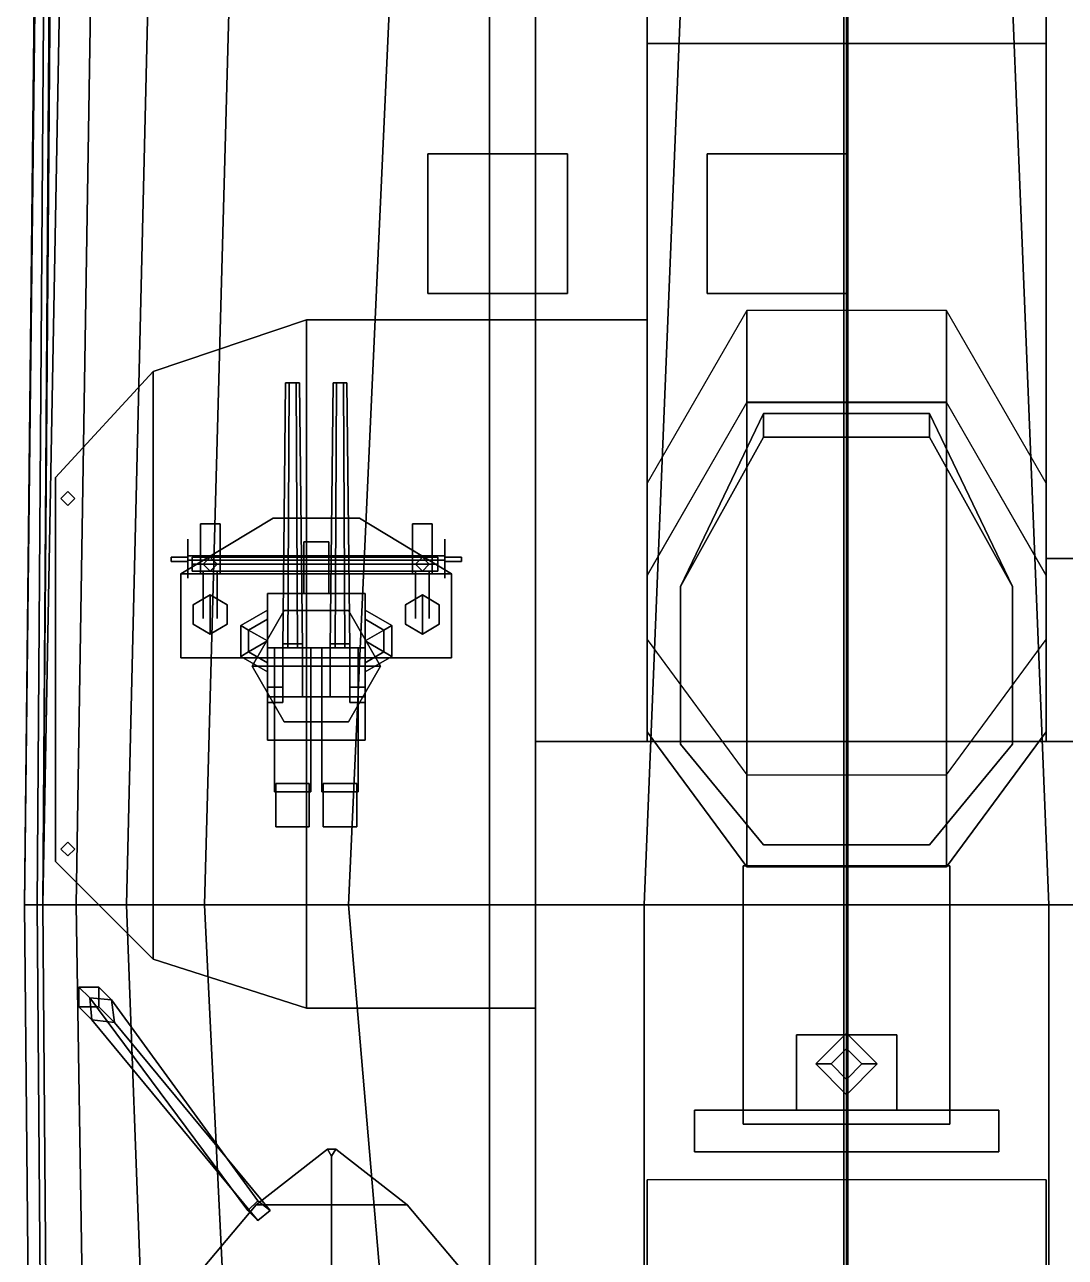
# Model space of a CAD drawing. Header units: millimetres. Extents: x -6 to 6, y -60 to 60.
# Drawn here: x -5.89 to 1.57, y -6.91 to 1.92 of the extents above; entities that cross this region are included whole.
import ezdxf

# ---------------------------------------------------------------- set-up
doc = ezdxf.new("R2010")
doc.units = ezdxf.units.MM
for name, color, linetype in [('boats', 3, 'Continuous'), ('gun', 1, 'Continuous'), ('h2', 7, 'Continuous'), ('r2', 6, 'Continuous'), ('sleeve', 5, 'Continuous'), ('turret', 2, 'Continuous')]:
    doc.layers.add(name, color=color, linetype=linetype)

msp = doc.modelspace()

# ---------------------------------------------------------------- linework, layer by layer
for points in [[(-2.23, 18.44, 3.38), (-2.23, 18.44, 2.86), (-2.23, -22.69, 2.84), (-2.23, -22.69, 3.38)], [(2.23, -3.21, 3.38), (2.23, 18.44, 3.38), (-2.23, 18.44, 3.38), (-2.23, -3.21, 3.38)], [(-0.02, -23.42, 14.75), (0.01, -23.42, 14.7673), (0.01, 18.39, 24.25), (-0.02, 18.39, 24.23)], [(0.01, -23.42, 14.7327), (-0.02, -23.42, 14.75), (-0.02, 18.39, 24.23), (0.01, 18.39, 24.21)], [(0.01, -23.42, 14.7673), (0.01, -23.42, 14.7327), (0.01, 18.39, 24.21), (0.01, 18.39, 24.25)], [(-5.89, -4.38, 1.51), (-5.76, 7, 1.49), (-5.77, 7, 0.42), (-5.89, -4.38, 0.44)], [(-5.89, -4.38, 0.44), (-5.77, 7, 0.42), (-5.67, 7, -0.71), (-5.76, -4.38, -0.78)], [(-5.8, -4.38, 2.39), (-5.72, 7, 1.95), (-5.76, 7, 1.49), (-5.89, -4.38, 1.51)], [(-5.76, -4.38, 2.71), (-5.68, 7, 2.66), (-5.72, 7, 1.95), (-5.8, -4.38, 2.39)], [(-5.76, -4.38, -0.78), (-5.67, 7, -0.71), (-5.34, 7, -1.7), (-5.52, -4.38, -1.68)], [(-2.56, -4.38, 2.85), (-2.56, 7, 2.83), (-5.68, 7, 2.66), (-5.76, -4.38, 2.71)], [(-5.52, -4.38, -1.68), (-5.34, 7, -1.7), (-4.89, 7, -2.41), (-5.16, -4.38, -2.39)], [(-5.16, -4.38, -2.39), (-4.89, 7, -2.41), (-4.29, 7, -2.93), (-4.6, -4.38, -2.95)], [(-4.6, -4.38, -2.95), (-4.29, 7, -2.93), (-3.05, 7, -3.35), (-3.57, -4.38, -3.33)], [(-3.57, -4.38, -3.33), (-3.05, 7, -3.35), (-0.99, 7, -3.75), (-1.45, -4.38, -3.71)], [(0, -4.38, 2.88), (0, 7, 2.88), (-2.56, 7, 2.83), (-2.56, -4.38, 2.85)], [(-1.45, -4.38, -3.71), (-0.99, 7, -3.75), (0, 7, -3.84), (0, -4.38, -3.78)], [(-1.43, 2.06, 4.2), (-1.43, 3.15, 3.38), (-1.43, 1.79, 3.38), (-1.43, 1.79, 4.71)], [(1.43, 1.79, 3.38), (1.43, 3.15, 3.38), (1.43, 2.06, 4.2), (1.43, 1.79, 4.71)], [(1.43, 1.79, 4.71), (1.43, 2.06, 4.2), (-1.43, 2.06, 4.2), (-1.43, 1.79, 4.71)], [(-1.43, 1.79, 5.12), (-1.43, 1.79, 3.38), (-1.43, -3.21, 3.38), (-1.43, -3.21, 5.12)], [(1.43, -3.21, 5.12), (1.43, 1.79, 5.12), (-1.43, 1.79, 5.12), (-1.43, -3.21, 5.12)], [(-1.43, -0.19, 6.18), (-1.43, 1.79, 6.18), (-1.43, 1.79, 5.12), (-1.43, -0.19, 5.12)], [(-1.43, -0.19, 5.12), (-1.43, 1.79, 5.12), (-1.43, 1.79, 6.18), (-1.43, -0.19, 6.18)], [(1.43, 1.79, 5.12), (1.43, 1.79, 4.71), (-1.43, 1.79, 4.71), (-1.43, 1.79, 5.12)], [(-1.43, 1.79, 5.12), (1.43, 1.79, 5.12), (1.43, 1.79, 6.18), (-1.43, 1.79, 6.18)], [(-1.43, 1.79, 6.18), (1.43, 1.79, 6.18), (1.43, 1.79, 5.12), (-1.43, 1.79, 5.12)], [(1.43, -3.21, 3.38), (1.43, 1.79, 3.38), (1.43, 1.79, 5.12), (1.43, -3.21, 5.12)], [(1.43, -1.9, 5.12), (1.43, 1.79, 5.12), (1.43, 1.79, 6.18), (1.43, -1.9, 6.18)], [(1.43, -1.9, 6.18), (1.43, 1.79, 6.18), (1.43, 1.79, 5.12), (1.43, -1.9, 5.12)], [(-3, 0, -50.2), (-3, 1, -50.2), (-2, 1, -50.2), (-2, 0, -50.2)], [(-2, 0, -50.2), (-2, 1, -50.2), (-3, 1, -50.2), (-3, 0, -50.2)], [(0, 1, -49.2), (0, 1, -50.2), (-1, 1, -50.2), (-1, 1, -49.2)], [(-1, 1, -49.2), (-1, 1, -50.2), (-1, 0, -50.2), (-1, 0, -49.2)], [(-1, 0, -50.2), (-1, 1, -50.2), (0, 1, -50.2), (0, 0, -50.2)], [(0, 0, -49.2), (0, 1, -49.2), (-1, 1, -49.2), (-1, 0, -49.2)], [(0, 0, -50.2), (0, 1, -50.2), (0, 1, -49.2), (0, 0, -49.2)], [(-1, 0, -49.2), (-1, 0, -50.2), (0, 0, -50.2), (0, 0, -49.2)], [(-0.715, -0.1216, 5.12), (-1.43, -1.36, 5.12), (-1.43, -2.02, 10.34), (-0.715, -0.7816, 10.34)], [(0.715, -0.1216, 5.12), (-0.715, -0.1216, 5.12), (-0.715, -0.7816, 10.34), (0.715, -0.7816, 10.34)], [(1.43, -1.36, 5.12), (0.715, -0.1216, 5.12), (0.715, -0.7816, 10.34), (1.43, -2.02, 10.34)], [(-4.97, -4.77, 5.12), (-4.97, -0.56, 5.12), (-3.87, -0.19, 5.12), (-3.87, -5.12, 5.12)], [(-3.87, -5.12, 5.12), (-3.87, -0.19, 5.12), (-4.97, -0.56, 5.12), (-4.97, -4.77, 5.12)], [(-4.97, -0.56, 5.12), (-3.87, -0.19, 5.12), (-3.87, -0.19, 6.18), (-4.97, -0.56, 6.18)], [(-4.97, -0.56, 6.18), (-3.87, -0.19, 6.18), (-3.87, -0.19, 5.12), (-4.97, -0.56, 5.12)], [(-2.23, -5.12, 5.12), (-2.23, -0.19, 5.12), (-3.87, -0.19, 5.12), (-3.87, -5.12, 5.12)], [(-3.87, -5.12, 5.12), (-3.87, -0.19, 5.12), (-2.23, -0.19, 5.12), (-2.23, -5.12, 5.12)], [(-3.87, -0.19, 6.18), (-1.43, -0.19, 6.18), (-1.43, -0.19, 5.12), (-3.87, -0.19, 5.12)], [(-3.87, -0.19, 5.12), (-1.43, -0.19, 5.12), (-1.43, -0.19, 6.18), (-3.87, -0.19, 6.18)], [(-1.43, -3.21, 5.12), (-1.43, -0.19, 5.12), (-2.23, -0.19, 5.12), (-2.23, -3.21, 5.12)], [(-2.23, -3.21, 5.12), (-2.23, -0.19, 5.12), (-1.43, -0.19, 5.12), (-1.43, -3.21, 5.12)], [(-4.97, -4.77, 5.12), (-4.97, -0.56, 5.12), (-5.67, -1.32, 5.12), (-5.67, -4.07, 5.12)], [(-5.67, -4.07, 5.12), (-5.67, -1.32, 5.12), (-4.97, -0.56, 5.12), (-4.97, -4.77, 5.12)], [(-5.67, -1.32, 6.18), (-4.97, -0.56, 6.18), (-4.97, -0.56, 5.12), (-5.67, -1.32, 5.12)], [(-5.67, -1.32, 5.12), (-4.97, -0.56, 5.12), (-4.97, -0.56, 6.18), (-5.67, -1.32, 6.18)], [(-0.715, -4.1084, 10.34), (-0.715, -0.78, 10.34), (-1.43, -2.02, 10.34), (-1.43, -3.14, 10.34)], [(0.715, -4.1084, 10.34), (0.715, -0.78, 10.34), (-0.715, -0.78, 10.34), (-0.715, -4.1084, 10.34)], [(1.43, -3.14, 10.34), (1.43, -2.02, 10.34), (0.715, -0.78, 10.34), (0.715, -4.1084, 10.34)], [(-0.595, -0.86, 10.34), (-1.19, -2.1, 10.34), (-1.19, -2.1, 11.11), (-0.595, -1.03, 11.4)], [(-1.19, -2.1, 10.34), (-0.595, -0.86, 10.34), (-0.595, -1.03, 11.4), (-1.19, -2.1, 11.11)], [(0.595, -0.86, 10.34), (-0.595, -0.86, 10.34), (-0.595, -1.03, 11.4), (0.595, -1.03, 11.4)], [(-0.595, -0.86, 10.34), (0.595, -0.86, 10.34), (0.595, -1.03, 11.4), (-0.595, -1.03, 11.4)], [(1.19, -2.1, 10.34), (0.595, -0.86, 10.34), (0.595, -1.03, 11.4), (1.19, -2.1, 11.11)], [(0.595, -0.86, 10.34), (1.19, -2.1, 10.34), (1.19, -2.1, 11.11), (0.595, -1.03, 11.4)], [(-5.67, -4.07, 5.12), (-5.67, -1.32, 5.12), (-5.67, -1.32, 6.18), (-5.67, -4.07, 6.18)], [(-5.67, -4.07, 6.18), (-5.67, -1.32, 6.18), (-5.67, -1.32, 5.12), (-5.67, -4.07, 5.12)], [(-1.43, -1.36, 5.12), (-1.43, -2.48, 5.12), (-1.43, -3.14, 10.34), (-1.43, -2.02, 10.34)], [(1.43, -2.48, 5.12), (1.43, -1.36, 5.12), (1.43, -2.02, 10.34), (1.43, -3.14, 10.34)], [(-5.58, -1.42, 2.71), (-5.63, -1.47, 2.71), (-5.63, -1.47, 5.12), (-5.58, -1.42, 5.12)], [(-5.63, -1.47, 2.71), (-5.58, -1.52, 2.71), (-5.58, -1.52, 5.12), (-5.63, -1.47, 5.12)], [(-5.53, -1.47, 2.71), (-5.58, -1.42, 2.71), (-5.58, -1.42, 5.12), (-5.53, -1.47, 5.12)], [(-5.58, -1.52, 2.71), (-5.53, -1.47, 2.71), (-5.53, -1.47, 5.12), (-5.58, -1.52, 5.12)], [(1.43, -3.21, 5.12), (1.43, -1.9, 5.12), (2.23, -1.9, 5.12), (2.23, -3.21, 5.12)], [(2.23, -3.21, 5.12), (2.23, -1.9, 5.12), (1.43, -1.9, 5.12), (1.43, -3.21, 5.12)], [(3.87, -1.9, 6.18), (1.43, -1.9, 6.18), (1.43, -1.9, 5.12), (3.87, -1.9, 5.12)], [(3.87, -1.9, 5.12), (1.43, -1.9, 5.12), (1.43, -1.9, 6.18), (3.87, -1.9, 6.18)], [(-1.19, -2.1, 10.34), (-1.19, -3.23, 10.34), (-1.19, -3.23, 10.83), (-1.19, -2.1, 11.11)], [(-1.19, -3.23, 10.34), (-1.19, -2.1, 10.34), (-1.19, -2.1, 11.11), (-1.19, -3.23, 10.83)], [(1.19, -3.23, 10.34), (1.19, -2.1, 10.34), (1.19, -2.1, 11.11), (1.19, -3.23, 10.83)], [(1.19, -2.1, 10.34), (1.19, -3.23, 10.34), (1.19, -3.23, 10.83), (1.19, -2.1, 11.11)], [(-1.43, -2.48, 5.12), (-0.715, -3.4484, 5.12), (-0.715, -4.1084, 10.34), (-1.43, -3.14, 10.34)], [(0.715, -3.4484, 5.12), (1.43, -2.48, 5.12), (1.43, -3.14, 10.34), (0.715, -4.1084, 10.34)], [(-2.23, -3.21, 5.12), (-2.23, -3.21, 3.38), (-2.23, -10.92, 3.38), (-2.23, -10.92, 5.12)], [(2.23, -10.92, 5.12), (2.23, -3.21, 5.12), (-2.23, -3.21, 5.12), (-2.23, -10.92, 5.12)], [(-1.43, -3.21, 5.12), (-1.43, -3.21, 3.38), (-2.23, -3.21, 3.38), (-2.23, -3.21, 5.12)], [(-1.19, -3.23, 10.34), (-0.595, -3.95, 10.34), (-0.595, -3.95, 10.62), (-1.19, -3.23, 10.83)], [(-0.595, -3.95, 10.34), (-1.19, -3.23, 10.34), (-1.19, -3.23, 10.83), (-0.595, -3.95, 10.62)], [(0.595, -3.95, 10.34), (1.19, -3.23, 10.34), (1.19, -3.23, 10.83), (0.595, -3.95, 10.62)], [(1.19, -3.23, 10.34), (0.595, -3.95, 10.34), (0.595, -3.95, 10.62), (1.19, -3.23, 10.83)], [(2.23, -3.21, 5.12), (2.23, -3.21, 3.38), (1.43, -3.21, 3.38), (1.43, -3.21, 5.12)], [(-0.715, -3.4484, 5.12), (0.715, -3.4484, 5.12), (0.715, -4.1084, 10.34), (-0.715, -4.1084, 10.34)], [(-5.58, -3.93, 2.71), (-5.63, -3.98, 2.71), (-5.63, -3.98, 5.12), (-5.58, -3.93, 5.12)], [(-5.53, -3.98, 2.71), (-5.58, -3.93, 2.71), (-5.58, -3.93, 5.12), (-5.53, -3.98, 5.12)], [(-0.595, -3.95, 10.34), (0.595, -3.95, 10.34), (0.595, -3.95, 10.62), (-0.595, -3.95, 10.62)], [(0.595, -3.95, 10.34), (-0.595, -3.95, 10.34), (-0.595, -3.95, 10.62), (0.595, -3.95, 10.62)], [(-5.63, -3.98, 2.71), (-5.58, -4.03, 2.71), (-5.58, -4.03, 5.12), (-5.63, -3.98, 5.12)], [(-5.58, -4.03, 2.71), (-5.53, -3.98, 2.71), (-5.53, -3.98, 5.12), (-5.58, -4.03, 5.12)], [(-4.97, -4.77, 6.18), (-5.67, -4.07, 6.18), (-5.67, -4.07, 5.12), (-4.97, -4.77, 5.12)], [(-4.97, -4.77, 5.12), (-5.67, -4.07, 5.12), (-5.67, -4.07, 6.18), (-4.97, -4.77, 6.18)], [(0.74, -5.95, 8.41), (0.74, -4.1, 8.41), (-0.74, -4.1, 8.41), (-0.74, -5.95, 8.41)], [(-0.74, -4.1, 8.41), (-0.74, -4.1, 5.12), (-0.74, -5.95, 5.12), (-0.74, -5.95, 8.41)], [(0.74, -4.1, 8.41), (0.74, -4.1, 5.12), (-0.74, -4.1, 5.12), (-0.74, -4.1, 8.41)], [(0.74, -5.95, 5.12), (0.74, -4.1, 5.12), (0.74, -4.1, 8.41), (0.74, -5.95, 8.41)], [(-5.78, -15.88, 1.51), (-5.89, -4.38, 1.51), (-5.89, -4.38, 0.44), (-5.78, -15.88, 0.44)], [(-5.78, -15.88, 0.44), (-5.89, -4.38, 0.44), (-5.76, -4.38, -0.78), (-5.67, -15.88, -0.93)], [(-5.71, -15.88, 2.39), (-5.8, -4.38, 2.39), (-5.89, -4.38, 1.51), (-5.78, -15.88, 1.51)], [(-5.67, -15.88, 2.68), (-5.76, -4.38, 2.71), (-5.8, -4.38, 2.39), (-5.71, -15.88, 2.39)], [(-2.56, -15.88, 2.83), (-2.56, -4.38, 2.85), (-5.76, -4.38, 2.71), (-5.67, -15.88, 2.68)], [(-5.67, -15.88, -0.93), (-5.76, -4.38, -0.78), (-5.52, -4.38, -1.68), (-5.34, -15.88, -1.82)], [(-5.34, -15.88, -1.82), (-5.52, -4.38, -1.68), (-5.16, -4.38, -2.39), (-4.73, -15.88, -2.5)], [(-4.73, -15.88, -2.5), (-5.16, -4.38, -2.39), (-4.6, -4.38, -2.95), (-4.04, -15.88, -2.87)], [(-4.04, -15.88, -2.87), (-4.6, -4.38, -2.95), (-3.57, -4.38, -3.33), (-2.59, -15.88, -3.33)], [(-2.59, -15.88, -3.33), (-3.57, -4.38, -3.33), (-1.45, -4.38, -3.71), (-1.45, -15.88, -3.56)], [(0, -15.88, 2.85), (0, -4.38, 2.88), (-2.56, -4.38, 2.85), (-2.56, -15.88, 2.83)], [(-1.45, -15.88, -3.56), (-1.45, -4.38, -3.71), (0, -4.38, -3.78), (0, -15.88, -3.78)], [(-3.87, -5.12, 5.12), (-4.97, -4.77, 5.12), (-4.97, -4.77, 6.18), (-3.87, -5.12, 6.18)], [(-3.87, -5.12, 6.18), (-4.97, -4.77, 6.18), (-4.97, -4.77, 5.12), (-3.87, -5.12, 5.12)], [(-5.5007, -4.9693, 2.69), (-5.5007, -5.1107, 2.69), (-5.5007, -5.1107, 6.62), (-5.5007, -4.9693, 6.7)], [(-5.3593, -4.9693, 2.69), (-5.5007, -4.9693, 2.69), (-5.5007, -4.9693, 6.7), (-5.3593, -4.9693, 6.62)], [(-5.5007, -4.9693, 6.7), (-5.5007, -5.1107, 6.62), (-5.4088, -5.2026, 6.89), (-5.4229, -5.0471, 6.96)], [(-5.3593, -4.9693, 6.62), (-5.5007, -4.9693, 6.7), (-5.4229, -5.0471, 6.96), (-5.2674, -5.0612, 6.89)], [(-5.3593, -5.1107, 2.69), (-5.3593, -4.9693, 2.69), (-5.3593, -4.9693, 6.62), (-5.3593, -5.1107, 6.53)], [(-5.3593, -5.1107, 6.53), (-5.3593, -4.9693, 6.62), (-5.2674, -5.0612, 6.89), (-5.2462, -5.2238, 6.81)], [(-5.5007, -5.1107, 2.69), (-5.3593, -5.1107, 2.69), (-5.3593, -5.1107, 6.53), (-5.5007, -5.1107, 6.62)], [(-5.5007, -5.1107, 6.62), (-5.3593, -5.1107, 6.53), (-5.2462, -5.2238, 6.81), (-5.4088, -5.2026, 6.89)], [(-5.2674, -5.0612, 6.89), (-5.4229, -5.0471, 6.96), (-4.29, -6.57, 7.8), (-4.22, -6.5, 7.73)], [(-5.4229, -5.0471, 6.96), (-5.4088, -5.2026, 6.89), (-4.22, -6.64, 7.73), (-4.29, -6.57, 7.8)], [(-5.2462, -5.2238, 6.81), (-5.2674, -5.0612, 6.89), (-4.22, -6.5, 7.73), (-4.13, -6.57, 7.66)], [(-2.23, -5.12, 6.18), (-3.87, -5.12, 6.18), (-3.87, -5.12, 5.12), (-2.23, -5.12, 5.12)], [(-2.23, -5.12, 5.12), (-3.87, -5.12, 5.12), (-3.87, -5.12, 6.18), (-2.23, -5.12, 6.18)], [(-2.23, -10.92, 6.18), (-2.23, -5.12, 6.18), (-2.23, -5.12, 5.12), (-2.23, -10.92, 5.12)], [(-2.23, -10.92, 5.12), (-2.23, -5.12, 5.12), (-2.23, -5.12, 6.18), (-2.23, -10.92, 6.18)], [(-5.4088, -5.2026, 6.89), (-5.2462, -5.2238, 6.81), (-4.13, -6.57, 7.66), (-4.22, -6.64, 7.73)], [(0.36, -5.85, 10.84), (0.36, -5.31, 10.84), (-0.36, -5.31, 10.84), (-0.36, -5.85, 10.84)], [(-0.36, -5.31, 10.84), (-0.36, -5.31, 9.26), (-0.36, -5.85, 9.26), (-0.36, -5.85, 10.84)], [(0.36, -5.31, 10.84), (0.36, -5.31, 9.26), (-0.36, -5.31, 9.26), (-0.36, -5.31, 10.84)], [(-0.36, -5.85, 9.26), (-0.36, -5.31, 9.26), (0.36, -5.31, 9.26), (0.36, -5.85, 9.26)], [(0, -5.3, 8.41), (-0.22, -5.52, 8.41), (-0.11, -5.52, 9.26), (0, -5.41, 9.26)], [(0.22, -5.52, 8.41), (0, -5.3, 8.41), (0, -5.41, 9.26), (0.11, -5.52, 9.26)], [(0.36, -5.85, 9.26), (0.36, -5.31, 9.26), (0.36, -5.31, 10.84), (0.36, -5.85, 10.84)], [(-0.22, -5.52, 8.41), (0, -5.74, 8.41), (0, -5.63, 9.26), (-0.11, -5.52, 9.26)], [(0, -5.74, 8.41), (0.22, -5.52, 8.41), (0.11, -5.52, 9.26), (0, -5.63, 9.26)], [(-1.09, -5.85, 11.05), (-1.09, -5.85, 9.03), (-1.09, -6.15, 9.03), (-1.09, -6.15, 11.05)], [(1.09, -5.85, 11.05), (1.09, -5.85, 9.03), (-1.09, -5.85, 9.03), (-1.09, -5.85, 11.05)], [(-1.09, -6.15, 9.03), (-1.09, -5.85, 9.03), (1.09, -5.85, 9.03), (1.09, -6.15, 9.03)], [(1.09, -6.15, 11.05), (1.09, -5.85, 11.05), (-1.09, -5.85, 11.05), (-1.09, -6.15, 11.05)], [(1.09, -6.15, 9.03), (1.09, -5.85, 9.03), (1.09, -5.85, 11.05), (1.09, -6.15, 11.05)], [(-0.74, -5.95, 8.41), (-0.74, -5.95, 5.12), (0.74, -5.95, 5.12), (0.74, -5.95, 8.41)], [(-1.09, -6.15, 11.05), (-1.09, -6.15, 9.03), (1.09, -6.15, 9.03), (1.09, -6.15, 11.05)], [(-1.43, -6.35, 5.93), (-1.43, -6.35, 5.12), (-1.43, -10.11, 5.12), (-1.43, -10.11, 5.93)], [(1.43, -10.11, 5.93), (1.43, -6.35, 5.93), (-1.43, -6.35, 5.93), (-1.43, -10.11, 5.93)], [(-1.43, -9.84, 7.15), (-1.43, -6.35, 7.15), (-1.43, -6.35, 5.93), (-1.43, -9.84, 5.93)], [(-1.43, -9.84, 5.93), (-1.43, -6.35, 5.93), (-1.43, -6.35, 7.15), (-1.43, -9.84, 7.15)], [(1.43, -10.11, 5.12), (1.43, -6.35, 5.12), (1.43, -6.35, 5.93), (1.43, -10.11, 5.93)], [(1.43, -9.84, 5.93), (1.43, -6.35, 5.93), (1.43, -6.35, 7.15), (1.43, -9.84, 7.15)], [(1.43, -9.84, 7.15), (1.43, -6.35, 7.15), (1.43, -6.35, 5.93), (1.43, -9.84, 5.93)], [(-4.22, -6.5, 7.73), (-4.29, -6.57, 7.8), (-4.22, -6.64, 7.73), (-4.13, -6.57, 7.66)]]:
    msp.add_3dface(points)
at = {"layer": 'boats'}
for points in [[(-3.69, -6.53, 4.11), (-3.69, -6.18, 4.67), (-3.72, -6.13, 5.32), (-4.23, -6.53, 5.18)], [(-4.23, -6.53, 5.18), (-3.72, -6.13, 5.32), (-3.69, -6.18, 4.67), (-3.69, -6.53, 4.11)], [(-3.66, -6.13, 5.32), (-3.72, -6.13, 5.32), (-3.69, -6.18, 4.67)], [(-3.69, -6.18, 4.67), (-3.69, -6.18, 4.67), (-3.72, -6.13, 5.32), (-3.66, -6.13, 5.32)], [(-3.15, -6.53, 5.18), (-3.66, -6.13, 5.32), (-3.69, -6.18, 4.67), (-3.69, -6.53, 4.11)], [(-3.69, -6.53, 4.11), (-3.69, -6.18, 4.67), (-3.66, -6.13, 5.32), (-3.15, -6.53, 5.18)], [(-3.69, -6.98, 3.99), (-3.69, -6.53, 4.11), (-4.23, -6.53, 5.18), (-4.61, -6.98, 5.07)], [(-4.61, -6.98, 5.07), (-4.23, -6.53, 5.18), (-3.69, -6.53, 4.11), (-3.69, -6.98, 3.99)], [(-2.77, -6.98, 5.07), (-3.15, -6.53, 5.18), (-3.69, -6.53, 4.11), (-3.69, -6.98, 3.99)], [(-3.69, -6.98, 3.99), (-3.69, -6.53, 4.11), (-3.15, -6.53, 5.18), (-2.77, -6.98, 5.07)]]:
    msp.add_3dface(points, dxfattribs=at)
at = {"layer": 'gun'}
for points in [[(-4.005, -2.54, 6.5894), (-4.04, -2.54, 6.65), (-4.02, -0.64, 6.65), (-3.995, -0.64, 6.6067)], [(-4.04, -2.54, 6.65), (-4.005, -2.54, 6.7106), (-3.995, -0.64, 6.6933), (-4.02, -0.64, 6.65)], [(-3.995, -0.64, 6.6933), (-3.945, -0.64, 6.6933), (-3.92, -0.64, 6.65), (-4.02, -0.64, 6.65)], [(-4.02, -0.64, 6.65), (-3.92, -0.64, 6.65), (-3.945, -0.64, 6.6067), (-3.995, -0.64, 6.6067)], [(-3.935, -2.54, 6.5894), (-4.005, -2.54, 6.5894), (-3.995, -0.64, 6.6067), (-3.945, -0.64, 6.6067)], [(-4.005, -2.54, 6.7106), (-3.935, -2.54, 6.7106), (-3.945, -0.64, 6.6933), (-3.995, -0.64, 6.6933)], [(-3.9, -2.54, 6.65), (-3.935, -2.54, 6.5894), (-3.945, -0.64, 6.6067), (-3.92, -0.64, 6.65)], [(-3.935, -2.54, 6.7106), (-3.9, -2.54, 6.65), (-3.92, -0.64, 6.65), (-3.945, -0.64, 6.6933)], [(-3.665, -2.54, 6.5894), (-3.7, -2.54, 6.65), (-3.68, -0.64, 6.65), (-3.655, -0.64, 6.6067)], [(-3.7, -2.54, 6.65), (-3.665, -2.54, 6.7106), (-3.655, -0.64, 6.6933), (-3.68, -0.64, 6.65)], [(-3.68, -0.64, 6.65), (-3.58, -0.64, 6.65), (-3.605, -0.64, 6.6067), (-3.655, -0.64, 6.6067)], [(-3.655, -0.64, 6.6933), (-3.605, -0.64, 6.6933), (-3.58, -0.64, 6.65), (-3.68, -0.64, 6.65)], [(-3.595, -2.54, 6.5894), (-3.665, -2.54, 6.5894), (-3.655, -0.64, 6.6067), (-3.605, -0.64, 6.6067)], [(-3.665, -2.54, 6.7106), (-3.595, -2.54, 6.7106), (-3.605, -0.64, 6.6933), (-3.655, -0.64, 6.6933)], [(-3.56, -2.54, 6.65), (-3.595, -2.54, 6.5894), (-3.605, -0.64, 6.6067), (-3.58, -0.64, 6.65)], [(-3.595, -2.54, 6.7106), (-3.56, -2.54, 6.65), (-3.58, -0.64, 6.65), (-3.605, -0.64, 6.6933)]]:
    msp.add_3dface(points, dxfattribs=at)
at = {"layer": 'h2'}
for points in [[(0, -4.38, 2.88), (0, 7, 2.88), (2.56, 7, 2.83), (2.56, -4.38, 2.85)], [(1.45, -4.38, -3.71), (0.99, 7, -3.75), (0, 7, -3.84), (0, -4.38, -3.78)], [(3.57, -4.38, -3.33), (3.05, 7, -3.35), (0.99, 7, -3.75), (1.45, -4.38, -3.71)], [(0, -15.88, 2.85), (0, -4.38, 2.88), (2.56, -4.38, 2.85), (2.56, -15.88, 2.83)], [(1.45, -15.88, -3.56), (1.45, -4.38, -3.71), (0, -4.38, -3.78), (0, -15.88, -3.78)], [(2.59, -15.88, -3.33), (3.57, -4.38, -3.33), (1.45, -4.38, -3.71), (1.45, -15.88, -3.56)]]:
    msp.add_3dface(points, dxfattribs=at)
at = {"layer": 'r2'}
for points in [[(-5.68, 7, 2.66), (-5.76, -4.38, 2.71), (-5.76, -4.38, 3.62), (-5.55, 7, 3.58)], [(-5.55, 7, 3.58), (-5.76, -4.38, 3.62), (-5.76, -4.38, 2.71), (-5.68, 7, 2.66)], [(-5.76, -4.38, 2.71), (-5.67, -15.88, 2.68), (-5.67, -15.88, 3.7), (-5.76, -4.38, 3.62)], [(-5.76, -4.38, 3.62), (-5.67, -15.88, 3.7), (-5.67, -15.88, 2.68), (-5.76, -4.38, 2.71)]]:
    msp.add_3dface(points, dxfattribs=at)
at = {"layer": 'sleeve'}
for points in [[(-4.1, -3.57, 6.52), (-4.1, -2.54, 6.52), (-3.84, -2.54, 6.52), (-3.84, -3.57, 6.52)], [(-3.84, -2.54, 6.84), (-3.84, -2.54, 6.52), (-4.1, -2.54, 6.52), (-4.1, -2.54, 6.84)], [(-4.1, -2.54, 6.84), (-4.1, -2.54, 6.52), (-4.1, -3.57, 6.52), (-4.1, -3.57, 6.84)], [(-3.84, -3.57, 6.84), (-3.84, -2.54, 6.84), (-4.1, -2.54, 6.84), (-4.1, -3.57, 6.84)], [(-4.04, -2.51, 6.52), (-4.04, -2.51, 6.11), (-4.04, -2.89, 6.11), (-4.04, -2.89, 6.52)], [(-3.9, -2.51, 6.52), (-3.9, -2.51, 6.11), (-4.04, -2.51, 6.11), (-4.04, -2.51, 6.52)], [(-4.04, -2.89, 6.11), (-4.04, -2.51, 6.11), (-3.9, -2.51, 6.11), (-3.9, -2.89, 6.11)], [(-3.9, -2.54, 6.52), (-3.9, -2.51, 6.52), (-4.04, -2.51, 6.52), (-4.04, -2.54, 6.52)], [(-3.9, -2.89, 6.11), (-3.9, -2.51, 6.11), (-3.9, -2.51, 6.52), (-3.9, -2.89, 6.52)], [(-3.84, -3.57, 6.52), (-3.84, -2.54, 6.52), (-3.84, -2.54, 6.84), (-3.84, -3.57, 6.84)], [(-3.5, -2.54, 6.84), (-3.5, -2.54, 6.52), (-3.76, -2.54, 6.52), (-3.76, -2.54, 6.84)], [(-3.5, -3.57, 6.84), (-3.5, -2.54, 6.84), (-3.76, -2.54, 6.84), (-3.76, -3.57, 6.84)], [(-3.76, -2.54, 6.84), (-3.76, -2.54, 6.52), (-3.76, -3.57, 6.52), (-3.76, -3.57, 6.84)], [(-3.76, -3.57, 6.52), (-3.76, -2.54, 6.52), (-3.5, -2.54, 6.52), (-3.5, -3.57, 6.52)], [(-3.7, -2.51, 6.52), (-3.7, -2.51, 6.11), (-3.7, -2.89, 6.11), (-3.7, -2.89, 6.52)], [(-3.56, -2.51, 6.52), (-3.56, -2.51, 6.11), (-3.7, -2.51, 6.11), (-3.7, -2.51, 6.52)], [(-3.7, -2.89, 6.11), (-3.7, -2.51, 6.11), (-3.56, -2.51, 6.11), (-3.56, -2.89, 6.11)], [(-3.56, -2.54, 6.52), (-3.56, -2.51, 6.52), (-3.7, -2.51, 6.52), (-3.7, -2.54, 6.52)], [(-3.56, -2.89, 6.11), (-3.56, -2.51, 6.11), (-3.56, -2.51, 6.52), (-3.56, -2.89, 6.52)], [(-3.5, -3.57, 6.52), (-3.5, -2.54, 6.52), (-3.5, -2.54, 6.84), (-3.5, -3.57, 6.84)], [(-3.45, -2.89, 6.52), (-3.45, -2.89, 6.11), (-4.15, -2.89, 6.11), (-4.15, -2.89, 6.52)], [(-4.15, -3.2, 6.33), (-4.15, -2.89, 6.11), (-3.45, -2.89, 6.11), (-3.45, -3.2, 6.33)], [(-4.15, -2.89, 6.52), (-4.15, -2.89, 6.11), (-4.15, -3.2, 6.33), (-4.15, -3.2, 6.52)], [(-3.45, -3.2, 6.52), (-3.45, -2.89, 6.52), (-4.15, -2.89, 6.52), (-4.15, -3.2, 6.52)], [(-3.45, -3.2, 6.33), (-3.45, -2.89, 6.11), (-3.45, -2.89, 6.52), (-3.45, -3.2, 6.52)], [(-4.15, -3.2, 6.52), (-4.15, -3.2, 6.33), (-3.45, -3.2, 6.33), (-3.45, -3.2, 6.52)], [(-3.85, -3.82, 6.77), (-3.85, -3.51, 6.77), (-4.09, -3.51, 6.77), (-4.09, -3.82, 6.77)], [(-3.85, -3.51, 6.52), (-3.85, -3.51, 6.46), (-4.09, -3.51, 6.46), (-4.09, -3.51, 6.52)], [(-4.09, -3.82, 6.46), (-4.09, -3.51, 6.46), (-3.85, -3.51, 6.46), (-3.85, -3.82, 6.46)], [(-4.09, -3.51, 6.77), (-4.09, -3.51, 6.46), (-4.09, -3.82, 6.46), (-4.09, -3.82, 6.77)], [(-3.85, -3.82, 6.46), (-3.85, -3.51, 6.46), (-3.85, -3.51, 6.77), (-3.85, -3.82, 6.77)], [(-3.51, -3.82, 6.77), (-3.51, -3.51, 6.77), (-3.75, -3.51, 6.77), (-3.75, -3.82, 6.77)], [(-3.75, -3.51, 6.77), (-3.75, -3.51, 6.46), (-3.75, -3.82, 6.46), (-3.75, -3.82, 6.77)], [(-3.75, -3.82, 6.46), (-3.75, -3.51, 6.46), (-3.51, -3.51, 6.46), (-3.51, -3.82, 6.46)], [(-3.51, -3.51, 6.52), (-3.51, -3.51, 6.46), (-3.75, -3.51, 6.46), (-3.75, -3.51, 6.52)], [(-3.51, -3.82, 6.46), (-3.51, -3.51, 6.46), (-3.51, -3.51, 6.77), (-3.51, -3.82, 6.77)], [(-4.1, -3.57, 6.84), (-4.1, -3.57, 6.52), (-3.84, -3.57, 6.52), (-3.84, -3.57, 6.84)], [(-3.76, -3.57, 6.84), (-3.76, -3.57, 6.52), (-3.5, -3.57, 6.52), (-3.5, -3.57, 6.84)], [(-4.09, -3.82, 6.77), (-4.09, -3.82, 6.46), (-3.85, -3.82, 6.46), (-3.85, -3.82, 6.77)], [(-3.75, -3.82, 6.77), (-3.75, -3.82, 6.46), (-3.51, -3.82, 6.46), (-3.51, -3.82, 6.77)]]:
    msp.add_3dface(points, dxfattribs=at)
at = {"layer": 'turret'}
for points in [[(-4.77, -2.01, 5.32), (-4.11, -1.61, 5.32), (-3.49, -1.61, 5.32), (-2.83, -2.01, 5.32)], [(-2.83, -2.01, 5.32), (-3.49, -1.61, 5.32), (-4.11, -1.61, 5.32), (-4.77, -2.01, 5.32)], [(-4.63, -1.9252, 5.32), (-4.63, -1.65, 5.32), (-4.49, -1.65, 5.32), (-4.49, -1.8403, 5.32)], [(-4.63, -1.65, 5.81), (-4.63, -1.65, 5.32), (-4.63, -2.01, 5.32), (-4.63, -2.01, 5.81)], [(-4.49, -1.65, 5.81), (-4.49, -1.65, 5.32), (-4.63, -1.65, 5.32), (-4.63, -1.65, 5.81)], [(-4.49, -2.01, 5.81), (-4.49, -1.65, 5.81), (-4.63, -1.65, 5.81), (-4.63, -2.01, 5.81)], [(-4.49, -2.01, 5.32), (-4.49, -1.65, 5.32), (-4.49, -1.65, 5.81), (-4.49, -2.01, 5.81)], [(-3.11, -1.8403, 5.32), (-3.11, -1.65, 5.32), (-2.97, -1.65, 5.32), (-2.97, -1.9252, 5.32)], [(-2.97, -1.65, 5.81), (-2.97, -1.65, 5.32), (-3.11, -1.65, 5.32), (-3.11, -1.65, 5.81)], [(-3.11, -1.65, 5.81), (-3.11, -1.65, 5.32), (-3.11, -2.01, 5.32), (-3.11, -2.01, 5.81)], [(-2.97, -2.01, 5.81), (-2.97, -1.65, 5.81), (-3.11, -1.65, 5.81), (-3.11, -2.01, 5.81)], [(-2.97, -2.01, 5.32), (-2.97, -1.65, 5.32), (-2.97, -1.65, 5.81), (-2.97, -2.01, 5.81)], [(-4.72, -2.04, 5.76), (-4.72, -1.76, 5.76), (-4.72, -1.83, 5.8812), (-4.72, -1.97, 5.8812)], [(-4.72, -1.97, 5.8812), (-4.72, -1.83, 5.8812), (-4.72, -1.76, 5.76), (-4.72, -2.04, 5.76)], [(-4.72, -2.04, 5.76), (-4.72, -1.76, 5.76), (-4.72, -1.83, 5.6388), (-4.72, -1.97, 5.6388)], [(-4.72, -1.97, 5.6388), (-4.72, -1.83, 5.6388), (-4.72, -1.76, 5.76), (-4.72, -2.04, 5.76)], [(-2.88, -2.04, 5.76), (-2.88, -1.76, 5.76), (-2.88, -1.83, 5.6388), (-2.88, -1.97, 5.6388)], [(-2.88, -1.97, 5.6388), (-2.88, -1.83, 5.6388), (-2.88, -1.76, 5.76), (-2.88, -2.04, 5.76)], [(-2.88, -1.97, 5.8812), (-2.88, -1.83, 5.8812), (-2.88, -1.76, 5.76), (-2.88, -2.04, 5.76)], [(-2.88, -2.04, 5.76), (-2.88, -1.76, 5.76), (-2.88, -1.83, 5.8812), (-2.88, -1.97, 5.8812)], [(-3.89, -1.78, 5.87), (-3.89, -1.78, 5.66), (-3.89, -2.15, 5.5), (-3.89, -2.15, 6.05)], [(-3.71, -2.15, 6.05), (-3.71, -1.78, 5.87), (-3.89, -1.78, 5.87), (-3.89, -2.15, 6.05)], [(-3.71, -1.78, 5.87), (-3.71, -1.78, 5.66), (-3.89, -1.78, 5.66), (-3.89, -1.78, 5.87)], [(-3.89, -2.15, 5.5), (-3.89, -1.78, 5.66), (-3.71, -1.78, 5.66), (-3.71, -2.15, 5.5)], [(-3.71, -2.15, 5.5), (-3.71, -1.78, 5.66), (-3.71, -1.78, 5.87), (-3.71, -2.15, 6.05)], [(-4.84, -1.92, 5.8327), (-4.84, -1.92, 5.8327), (-4.84, -1.92, 5.8673), (-4.84, -1.89, 5.85)], [(-4.84, -1.92, 5.8327), (-4.84, -1.89, 5.85), (-4.72, -1.89, 5.85), (-4.72, -1.92, 5.8327)], [(-4.84, -1.89, 5.85), (-4.84, -1.92, 5.8673), (-4.72, -1.92, 5.8673), (-4.72, -1.89, 5.85)], [(-4.84, -1.92, 5.8673), (-4.84, -1.92, 5.8327), (-4.72, -1.92, 5.8327), (-4.72, -1.92, 5.8673)], [(-4.72, -1.91, 5.7427), (-4.72, -1.88, 5.76), (-2.88, -1.88, 5.76), (-2.88, -1.91, 5.7427)], [(-4.72, -1.88, 5.76), (-4.72, -1.91, 5.7773), (-2.88, -1.91, 5.7773), (-2.88, -1.88, 5.76)], [(-4.72, -1.91, 5.7773), (-4.72, -1.91, 5.7427), (-2.88, -1.91, 5.7427), (-2.88, -1.91, 5.7773)], [(-4.69, -1.94, 6.32), (-4.69, -1.99, 6.37), (-4.69, -1.94, 6.42), (-4.69, -1.89, 6.37)], [(-4.69, -1.94, 6.32), (-4.69, -1.89, 6.37), (-2.93, -1.89, 6.37), (-2.93, -1.94, 6.32)], [(-4.69, -1.89, 6.37), (-4.69, -1.94, 6.42), (-2.93, -1.94, 6.42), (-2.93, -1.89, 6.37)], [(-4.69, -1.99, 6.37), (-4.69, -1.94, 6.32), (-2.93, -1.94, 6.32), (-2.93, -1.99, 6.37)], [(-4.69, -1.94, 6.42), (-4.69, -1.99, 6.37), (-2.93, -1.99, 6.37), (-2.93, -1.94, 6.42)], [(-4.56, -1.89, 5.81), (-4.61, -1.94, 5.81), (-4.61, -1.94, 6.32), (-4.56, -1.89, 6.37)], [(-4.61, -1.94, 5.81), (-4.56, -1.99, 5.81), (-4.56, -1.99, 6.37), (-4.61, -1.94, 6.32)], [(-4.51, -1.94, 5.81), (-4.56, -1.89, 5.81), (-4.56, -1.89, 6.37), (-4.51, -1.94, 6.32)], [(-4.56, -1.99, 5.81), (-4.51, -1.94, 5.81), (-4.51, -1.94, 6.32), (-4.56, -1.99, 6.37)], [(-3.04, -1.89, 5.81), (-3.09, -1.94, 5.81), (-3.09, -1.94, 6.32), (-3.04, -1.89, 6.37)], [(-3.09, -1.94, 5.81), (-3.04, -1.99, 5.81), (-3.04, -1.99, 6.37), (-3.09, -1.94, 6.32)], [(-2.99, -1.94, 5.81), (-3.04, -1.89, 5.81), (-3.04, -1.89, 6.37), (-2.99, -1.94, 6.32)], [(-3.04, -1.99, 5.81), (-2.99, -1.94, 5.81), (-2.99, -1.94, 6.32), (-3.04, -1.99, 6.37)], [(-2.93, -1.89, 6.37), (-2.93, -1.94, 6.42), (-2.93, -1.99, 6.37), (-2.93, -1.94, 6.32)], [(-2.88, -1.92, 5.6527), (-2.88, -1.89, 5.67), (-2.76, -1.89, 5.67), (-2.76, -1.92, 5.6527)], [(-2.88, -1.89, 5.67), (-2.88, -1.92, 5.6873), (-2.76, -1.92, 5.6873), (-2.76, -1.89, 5.67)], [(-2.88, -1.92, 5.6873), (-2.88, -1.92, 5.6527), (-2.76, -1.92, 5.6527), (-2.76, -1.92, 5.6873)], [(-2.76, -1.89, 5.67), (-2.76, -1.92, 5.6873), (-2.76, -1.92, 5.6527)], [(-4.77, -2.61, 5.32), (-4.77, -2.01, 5.32), (-2.83, -2.01, 5.32), (-2.83, -2.61, 5.32)], [(-2.83, -2.61, 5.32), (-2.83, -2.01, 5.32), (-4.77, -2.01, 5.32), (-4.77, -2.61, 5.32)], [(-4.63, -2.01, 5.81), (-4.63, -2.01, 5.32), (-4.49, -2.01, 5.32), (-4.49, -2.01, 5.81)], [(-4.61, -2.33, 5.56), (-4.61, -2.24, 5.63), (-4.61, -1.99, 5.63), (-4.61, -1.99, 5.56)], [(-4.61, -1.99, 5.56), (-4.61, -1.99, 5.63), (-4.61, -2.24, 5.63), (-4.61, -2.33, 5.56)], [(-4.51, -1.99, 5.56), (-4.51, -1.99, 5.63), (-4.51, -2.24, 5.63), (-4.51, -2.33, 5.56)], [(-4.51, -2.33, 5.56), (-4.51, -2.24, 5.63), (-4.51, -1.99, 5.63), (-4.51, -1.99, 5.56)], [(-3.11, -2.01, 5.81), (-3.11, -2.01, 5.32), (-2.97, -2.01, 5.32), (-2.97, -2.01, 5.81)], [(-3.09, -1.99, 5.56), (-3.09, -1.99, 5.63), (-3.09, -2.24, 5.63), (-3.09, -2.33, 5.56)], [(-3.09, -2.33, 5.56), (-3.09, -2.24, 5.63), (-3.09, -1.99, 5.63), (-3.09, -1.99, 5.56)], [(-2.99, -1.99, 5.56), (-2.99, -1.99, 5.63), (-2.99, -2.24, 5.63), (-2.99, -2.33, 5.56)], [(-2.99, -2.33, 5.56), (-2.99, -2.24, 5.63), (-2.99, -1.99, 5.63), (-2.99, -1.99, 5.56)], [(-4.56, -2.44, 5.8), (-4.56, -2.16, 5.8), (-4.6812, -2.23, 5.8), (-4.6812, -2.37, 5.8)], [(-4.6812, -2.37, 5.8), (-4.6812, -2.23, 5.8), (-4.56, -2.16, 5.8), (-4.56, -2.44, 5.8)], [(-4.4388, -2.37, 5.8), (-4.4388, -2.23, 5.8), (-4.56, -2.16, 5.8), (-4.56, -2.44, 5.8)], [(-4.56, -2.44, 5.8), (-4.56, -2.16, 5.8), (-4.4388, -2.23, 5.8), (-4.4388, -2.37, 5.8)], [(-4.15, -2.15, 6.05), (-4.15, -2.15, 5.32), (-4.15, -2.54, 5.32), (-4.15, -2.54, 6.38)], [(-3.45, -2.54, 6.38), (-3.45, -2.15, 6.05), (-4.15, -2.15, 6.05), (-4.15, -2.54, 6.38)], [(-4.15, -2.54, 5.32), (-4.15, -2.15, 5.32), (-3.45, -2.15, 5.32), (-3.45, -2.54, 5.32)], [(-3.45, -2.15, 6.05), (-3.45, -2.15, 5.32), (-4.15, -2.15, 5.32), (-4.15, -2.15, 6.05)], [(-3.45, -2.54, 5.32), (-3.45, -2.15, 5.32), (-3.45, -2.15, 6.05), (-3.45, -2.54, 6.38)], [(-3.1612, -2.37, 5.8), (-3.1612, -2.23, 5.8), (-3.04, -2.16, 5.8), (-3.04, -2.44, 5.8)], [(-3.04, -2.44, 5.8), (-3.04, -2.16, 5.8), (-3.1612, -2.23, 5.8), (-3.1612, -2.37, 5.8)], [(-3.04, -2.44, 5.8), (-3.04, -2.16, 5.8), (-2.9188, -2.23, 5.8), (-2.9188, -2.37, 5.8)], [(-2.9188, -2.37, 5.8), (-2.9188, -2.23, 5.8), (-3.04, -2.16, 5.8), (-3.04, -2.44, 5.8)], [(-4.51, -2.33, 5.56), (-4.51, -2.24, 5.63), (-4.51, -2.24, 5.8), (-4.51, -2.33, 5.8)], [(-4.51, -2.33, 5.8), (-4.51, -2.24, 5.8), (-4.51, -2.24, 5.63), (-4.51, -2.33, 5.56)], [(-4.2847, -2.4122, 5.4244), (-4.3405, -2.38, 5.58), (-4.15, -2.27, 5.58), (-4.15, -2.3344, 5.4244)], [(-4.15, -2.3344, 6.1056), (-4.15, -2.27, 5.95), (-4.3405, -2.38, 5.95), (-4.2847, -2.4122, 6.1056)], [(-4.3405, -2.38, 5.95), (-4.15, -2.27, 5.95), (-4.15, -2.27, 5.58), (-4.3405, -2.38, 5.58)], [(-4.26, -2.67, 5.32), (-3.34, -2.67, 5.32), (-3.57, -2.2716, 5.32), (-4.03, -2.2716, 5.32)], [(-4.03, -2.2716, 5.12), (-4.26, -2.67, 5.12), (-4.26, -2.67, 5.32), (-4.03, -2.2716, 5.32)], [(-3.57, -2.2716, 5.12), (-4.03, -2.2716, 5.12), (-4.03, -2.2716, 5.32), (-3.57, -2.2716, 5.32)], [(-3.34, -2.67, 5.12), (-3.57, -2.2716, 5.12), (-3.57, -2.2716, 5.32), (-3.34, -2.67, 5.32)], [(-3.45, -2.3344, 5.4244), (-3.45, -2.27, 5.58), (-3.2595, -2.38, 5.58), (-3.3153, -2.4122, 5.4244)], [(-3.3153, -2.4122, 6.1056), (-3.2595, -2.38, 5.95), (-3.45, -2.27, 5.95), (-3.45, -2.3344, 6.1056)], [(-3.45, -2.27, 5.95), (-3.2595, -2.38, 5.95), (-3.2595, -2.38, 5.58), (-3.45, -2.27, 5.58)], [(-2.99, -2.33, 5.56), (-2.99, -2.24, 5.63), (-2.99, -2.24, 5.8), (-2.99, -2.33, 5.8)], [(-2.99, -2.33, 5.8), (-2.99, -2.24, 5.8), (-2.99, -2.24, 5.63), (-2.99, -2.33, 5.56)], [(-4.2847, -2.5678, 5.4244), (-4.3405, -2.6, 5.58), (-4.3405, -2.38, 5.58), (-4.2847, -2.4122, 5.4244)], [(-4.2847, -2.4122, 6.1056), (-4.3405, -2.38, 5.95), (-4.3405, -2.6, 5.95), (-4.2847, -2.5678, 6.1056)], [(-4.3405, -2.6, 5.95), (-4.3405, -2.38, 5.95), (-4.3405, -2.38, 5.58), (-4.3405, -2.6, 5.58)], [(-4.15, -2.49, 5.36), (-4.2847, -2.4122, 5.4244), (-4.15, -2.3344, 5.4244), (-4.15, -2.49, 5.36)], [(-4.15, -2.49, 6.17), (-4.15, -2.3344, 6.1056), (-4.2847, -2.4122, 6.1056), (-4.15, -2.49, 6.17)], [(-3.45, -2.49, 5.36), (-3.45, -2.3344, 5.4244), (-3.3153, -2.4122, 5.4244), (-3.45, -2.49, 5.36)], [(-3.45, -2.49, 6.17), (-3.3153, -2.4122, 6.1056), (-3.45, -2.3344, 6.1056), (-3.45, -2.49, 6.17)], [(-3.3153, -2.4122, 6.1056), (-3.3153, -2.5678, 6.1056), (-3.2595, -2.6, 5.95), (-3.2595, -2.38, 5.95)], [(-3.2595, -2.38, 5.95), (-3.2595, -2.6, 5.95), (-3.2595, -2.6, 5.58), (-3.2595, -2.38, 5.58)], [(-4.15, -2.49, 5.36), (-4.2847, -2.5678, 5.4244), (-4.2847, -2.4122, 5.4244), (-4.15, -2.49, 5.36)], [(-4.15, -2.49, 6.17), (-4.2847, -2.4122, 6.1056), (-4.2847, -2.5678, 6.1056), (-4.15, -2.49, 6.17)], [(-3.45, -2.49, 5.36), (-3.3153, -2.4122, 5.4244), (-3.3153, -2.5678, 5.4244), (-3.45, -2.49, 5.36)], [(-3.45, -2.49, 6.17), (-3.3153, -2.5678, 6.1056), (-3.3153, -2.4122, 6.1056), (-3.45, -2.49, 6.17)], [(-4.15, -2.49, 5.36), (-4.15, -2.6456, 5.4244), (-4.2847, -2.5678, 5.4244), (-4.15, -2.49, 5.36)], [(-4.15, -2.49, 6.17), (-4.2847, -2.5678, 6.1056), (-4.15, -2.6456, 6.1056), (-4.15, -2.49, 6.17)], [(-4.15, -2.54, 6.38), (-4.15, -2.54, 6.04), (-4.15, -2.82, 6.04), (-4.15, -2.93, 6.38)], [(-4.15, -2.54, 6.04), (-4.15, -2.54, 5.32), (-4.15, -2.82, 5.47), (-4.15, -2.82, 6.04)], [(-4.15, -2.82, 5.47), (-4.15, -2.54, 5.32), (-4.04, -2.54, 5.32), (-4.04, -2.82, 5.47)], [(-4.04, -2.93, 6.38), (-4.04, -2.54, 6.38), (-4.15, -2.54, 6.38), (-4.15, -2.93, 6.38)], [(-4.04, -2.54, 6.38), (-4.04, -2.54, 5.32), (-3.56, -2.54, 5.32), (-3.56, -2.54, 6.38)], [(-4.04, -2.82, 6.04), (-4.04, -2.54, 6.04), (-4.04, -2.54, 6.38), (-4.04, -2.93, 6.38)], [(-4.04, -2.82, 5.47), (-4.04, -2.54, 5.32), (-4.04, -2.54, 6.04), (-4.04, -2.82, 6.04)], [(-3.56, -2.54, 6.38), (-3.56, -2.54, 6.04), (-3.56, -2.82, 6.04), (-3.56, -2.93, 6.38)], [(-3.56, -2.82, 5.47), (-3.56, -2.54, 5.32), (-3.45, -2.54, 5.32), (-3.45, -2.82, 5.47)], [(-3.56, -2.54, 6.04), (-3.56, -2.54, 5.32), (-3.56, -2.82, 5.47), (-3.56, -2.82, 6.04)], [(-3.45, -2.93, 6.38), (-3.45, -2.54, 6.38), (-3.56, -2.54, 6.38), (-3.56, -2.93, 6.38)], [(-3.45, -2.49, 5.36), (-3.3153, -2.5678, 5.4244), (-3.45, -2.6456, 5.4244), (-3.45, -2.49, 5.36)], [(-3.45, -2.49, 6.17), (-3.45, -2.6456, 6.1056), (-3.3153, -2.5678, 6.1056), (-3.45, -2.49, 6.17)], [(-3.45, -2.82, 6.04), (-3.45, -2.54, 6.04), (-3.45, -2.54, 6.38), (-3.45, -2.93, 6.38)], [(-3.45, -2.82, 5.47), (-3.45, -2.54, 5.32), (-3.45, -2.54, 6.04), (-3.45, -2.82, 6.04)], [(-4.15, -2.6456, 5.4244), (-4.15, -2.71, 5.58), (-4.3405, -2.6, 5.58), (-4.2847, -2.5678, 5.4244)], [(-4.2847, -2.5678, 6.1056), (-4.3405, -2.6, 5.95), (-4.15, -2.71, 5.95), (-4.15, -2.6456, 6.1056)], [(-4.15, -2.71, 5.95), (-4.3405, -2.6, 5.95), (-4.3405, -2.6, 5.58), (-4.15, -2.71, 5.58)], [(-3.3153, -2.5678, 5.4244), (-3.2595, -2.6, 5.58), (-3.45, -2.71, 5.58), (-3.45, -2.6456, 5.4244)], [(-3.45, -2.6456, 6.1056), (-3.45, -2.71, 5.95), (-3.2595, -2.6, 5.95), (-3.3153, -2.5678, 6.1056)], [(-3.2595, -2.6, 5.95), (-3.45, -2.71, 5.95), (-3.45, -2.71, 5.58), (-3.2595, -2.6, 5.58)], [(-4.03, -3.0684, 5.32), (-3.57, -3.0684, 5.32), (-3.34, -2.67, 5.32), (-4.26, -2.67, 5.32)], [(-4.26, -2.67, 5.12), (-4.03, -3.0684, 5.12), (-4.03, -3.0684, 5.32), (-4.26, -2.67, 5.32)], [(-3.57, -3.0684, 5.12), (-3.34, -2.67, 5.12), (-3.34, -2.67, 5.32), (-3.57, -3.0684, 5.32)], [(-4.15, -2.93, 6.38), (-4.15, -2.82, 6.04), (-4.04, -2.82, 6.04), (-4.04, -2.93, 6.38)], [(-4.15, -2.82, 6.04), (-4.15, -2.82, 5.47), (-4.04, -2.82, 5.47), (-4.04, -2.82, 6.04)], [(-3.56, -2.93, 6.38), (-3.56, -2.82, 6.04), (-3.45, -2.82, 6.04), (-3.45, -2.93, 6.38)], [(-3.56, -2.82, 6.04), (-3.56, -2.82, 5.47), (-3.45, -2.82, 5.47), (-3.45, -2.82, 6.04)], [(-4.03, -3.0684, 5.12), (-3.57, -3.0684, 5.12), (-3.57, -3.0684, 5.32), (-4.03, -3.0684, 5.32)]]:
    msp.add_3dface(points, dxfattribs=at)

doc.saveas('drawing.dxf')
